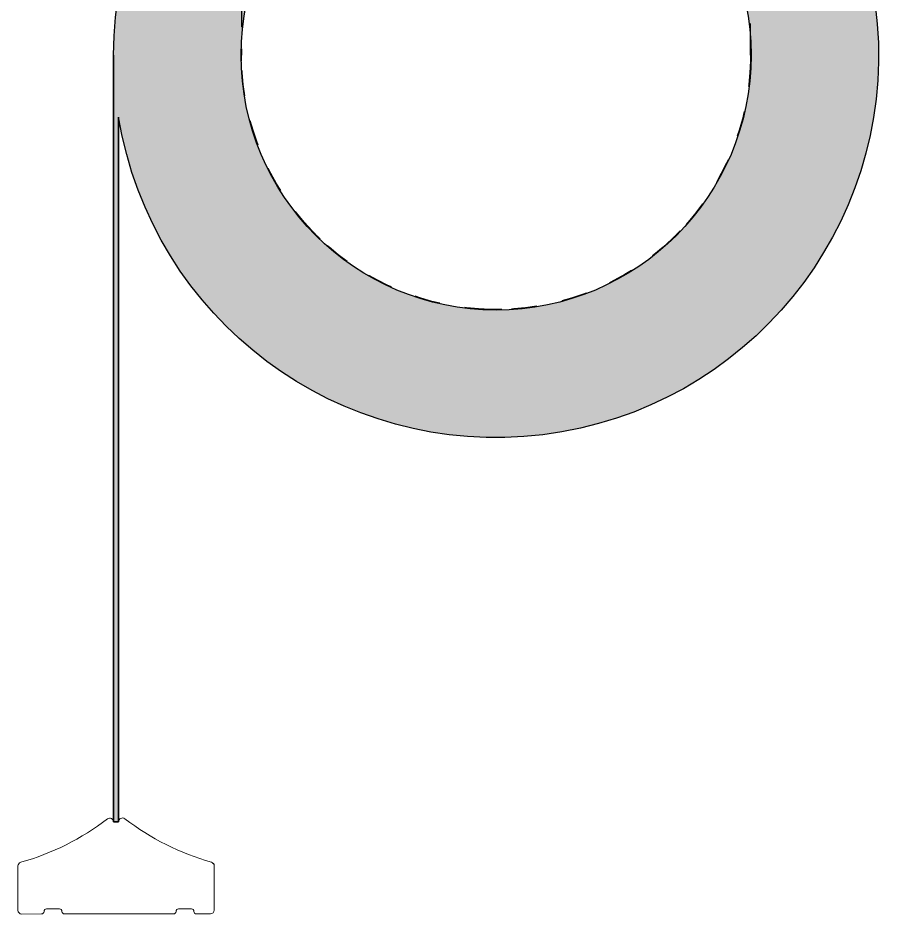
# Model space of a CAD drawing. Header units: inches. Extents: x -3.11 to 0.33, y 7.98 to 15.01.
# Drawn here: x -3.108 to 0.328, y 7.977 to 11.492 of the extents above; entities that cross this region are included whole.
import ezdxf

# ---------------------------------------------------------------- set-up
doc = ezdxf.new("R2010")
doc.units = ezdxf.units.IN
doc.header["$LTSCALE"] = 0.5
doc.header["$MEASUREMENT"] = 0
doc.linetypes.add('HIDDEN', pattern=[0.2, 0.1, -0.1])
for name, color, linetype, lineweight in [('FABRIC-ROLL', 7, 'Continuous', 30), ('HEMBAR', 7, 'Continuous', 9), ('SHADE-BRACKET', 7, 'Continuous', 30), ('SUB-BRACKET', 7, 'Continuous', 18)]:
    doc.layers.add(name, color=color, linetype=linetype, lineweight=lineweight)

# ---------------------------------------------------------------- blocks, each defined once
blk = doc.blocks.new('FABRIC-ROLL-085596')
at = {"layer": 'FABRIC-ROLL', "transparency": 33554559, "extrusion": (0, 0, -1)}
h = blk.add_hatch(color=254, dxfattribs=at)
edge = h.paths.add_edge_path()
edge.add_arc((1.4053, 11.1261), 1.5, 0, 350.6332, ccw=False)
edge.add_line((2.9053, 11.1261), (2.9053, 8.1189))
edge.add_line((2.9053, 8.1189), (2.8853, 8.1189))
edge.add_line((2.8853, 8.1189), (2.8853, 10.882))
edge = h.paths.add_edge_path(flags=16)
edge.add_arc((1.4053, 11.1261), 1, 0, 360)
at = {"layer": 'FABRIC-ROLL', "extrusion": (1, 6.12323e-17, 0)}
for p, q in [((-2.9053, 11.1261), (-2.9053, 8.1189)), ((-2.8853, 8.1189), (-2.8853, 10.882)), ((-2.9053, 8.1189), (-2.8853, 8.1189))]:
    blk.add_line(p, q, dxfattribs=at)
at = {"layer": 'FABRIC-ROLL', "extrusion": (0, 0, -1)}
for p, q in [((-2.9053, 8.1189), (-2.9053, 11.1261)), ((-2.8853, 10.882), (-2.8853, 8.1189)), ((-2.8853, 8.1189), (-2.9053, 8.1189))]:
    blk.add_line(p, q, dxfattribs=at)
at = {"layer": 'FABRIC-ROLL'}
blk.add_circle((-1.4053, 11.1261), 1, dxfattribs=at)
at = {"layer": 'FABRIC-ROLL', "extrusion": (0, 0, -1)}
blk.add_arc((1.4053, 11.1261), 1.5, 0, 350.6332, dxfattribs=at)
blk.add_arc((1.4053, 11.1261), 1.5, 0, 350.6332, dxfattribs=at)
blk = doc.blocks.new('HEMBAR-085596')
at = {"layer": 'HEMBAR', "extrusion": (0, 0, -1)}
for p, q in [((-3.2803, 7.7726), (-3.2803, 7.9461)), ((-2.5103, 7.9471), (-2.5103, 7.7731)), ((-3.1678, 7.7781), (-3.1178, 7.7781)), ((-2.6003, 7.7781), (-2.6503, 7.7781)), ((-3.1878, 7.7581), (-3.2653, 7.7576)), ((-2.5253, 7.7581), (-2.5803, 7.7581))]:
    blk.add_line(p, q, dxfattribs=at)
at = {"layer": 'HEMBAR', "extrusion": (1, 6.12323e-17, 0)}
blk.add_line((-3.0978, 7.7581), (-2.6703, 7.7581), dxfattribs=at)
at = {"layer": 'HEMBAR'}
for centre, radius, start, end in [((-3.5391, 8.9235), 1, 285.6507, 307.5659), ((-2.2515, 8.9241), 1, 232.4341, 254.3493), ((-3.1178, 7.7681), 0.01, 360, 90), ((-2.6003, 7.7681), 0.01, 360, 90)]:
    blk.add_arc(centre, radius, start, end, dxfattribs=at)
at = {"layer": 'HEMBAR', "extrusion": (0, 0, -1)}
for centre, radius, start, end in [((3.5391, 8.9235), 1, 232.4341, 254.3493), ((2.9203, 8.1189), 0.015, 52.4341, 180), ((2.8703, 8.1195), 0.015, 360, 127.5659), ((2.2515, 8.9241), 1, 285.6507, 307.5659), ((3.2653, 7.9461), 0.015, 0, 74.3493), ((2.5253, 7.9467), 0.015, 105.6507, 180), ((2.5196, 7.9471), 0.00929, 104.25, 180), ((3.2653, 7.7726), 0.015, 270, 0), ((3.1878, 7.7681), 0.01, 180, 270), ((3.1678, 7.7681), 0.01, 0, 90), ((3.0978, 7.7681), 0.01, 270, 0), ((2.6703, 7.7681), 0.01, 180, 270), ((2.6503, 7.7681), 0.01, 0, 90), ((2.5803, 7.7681), 0.01, 270, 0), ((2.5253, 7.7731), 0.015, 180, 270)]:
    blk.add_arc(centre, radius, start, end, dxfattribs=at)
blk = doc.blocks.new('SHADE-BRACKET-085596')
at = {"layer": 'SHADE-BRACKET', "extrusion": (1, 6.12323e-17, 0)}
for p, q in [((-2.4033, 13.1241), (-2.3303, 13.1241)), ((-2.4033, 13.1241), (-2.4033, 13.0661)), ((-2.3303, 13.1241), (-2.3303, 13.0661)), ((-2.3303, 13.1241), (-0.4803, 13.1241)), ((-0.4803, 13.1241), (-0.4073, 13.1241)), ((-0.4803, 12.9411), (-0.4803, 13.1241)), ((-0.4073, 13.0661), (-0.4073, 13.1241)), ((-2.4033, 13.0661), (-2.4033, 12.8661)), ((-2.3303, 13.0661), (-2.3303, 12.9411)), ((-0.4073, 12.8661), (-0.4073, 13.0661)), ((-2.3159, 12.9421), (-2.3303, 12.9421)), ((-2.3293, 12.9411), (-2.3303, 12.9421)), ((-0.4972, 12.9411), (-2.3303, 12.9411)), ((-2.3153, 12.9411), (-2.3293, 12.9411)), ((-0.4803, 12.9411), (-0.4941, 12.9411)), ((-2.4033, 12.8661), (-2.4033, 12.3359)), ((-0.4073, 12.4024), (-0.4073, 12.8661)), ((-0.4073, 11.1261), (-0.4073, 11.15))]:
    blk.add_line(p, q, dxfattribs=at)
at = {"layer": 'SHADE-BRACKET', "linetype": 'HIDDEN', "extrusion": (1, 6.12323e-17, 0)}
for p, q in [((-0.4073, 11.15), (-0.4073, 12.4024)), ((-2.4033, 12.3359), (-2.4033, 11.15)), ((-2.4033, 11.15), (-2.4033, 11.1261))]:
    blk.add_line(p, q, dxfattribs=at)
at = {"layer": 'SHADE-BRACKET', "linetype": 'HIDDEN', "extrusion": (0, 0, -1)}
for start, end in [(358.6759, 0), (316.3241, 358.6759), (181.3241, 223.6759), (313.6759, 316.3241), (271.3241, 313.6759), (226.3241, 268.6759), (223.6759, 226.3241)]:
    blk.add_arc((1.4053, 11.1261), 0.998, start, end, dxfattribs=at)
at = {"layer": 'SHADE-BRACKET', "extrusion": (0, 0, -1)}
for start, end in [(180, 181.3241), (268.6759, 271.3241)]:
    blk.add_arc((1.4053, 11.1261), 0.998, start, end, dxfattribs=at)
at = {"layer": 'SHADE-BRACKET'}
for points in [[(-2.3159, 12.9421), (-2.3158, 12.942), (-2.3157, 12.9418), (-2.3156, 12.9416)], [(-2.3156, 12.9416), (-2.3155, 12.9415), (-2.3154, 12.9413), (-2.3153, 12.9411)]]:
    blk.add_open_spline(points, degree=3, dxfattribs=at)
blk.add_open_spline([(-0.4941, 12.9411), (-0.4946, 12.9411), (-0.4951, 12.9411), (-0.4961, 12.9411), (-0.4967, 12.9411), (-0.4972, 12.9411)], degree=3, knots=[0, 0, 0, 0, 0.003985744, 0.003985744, 0.007989559, 0.007989559, 0.007989559, 0.007989559], dxfattribs=at)
blk = doc.blocks.new('SUB-BRACKET-085596')
at = {"layer": 'SUB-BRACKET', "extrusion": (1, 6.12323e-17, 0)}
for p, q in [((-0.4053, 13.0661), (-2.4053, 13.0661)), ((-2.4053, 13.0661), (-2.4053, 12.8661)), ((-0.4053, 13.0661), (-0.4053, 12.8661)), ((-0.4053, 12.8661), (-2.4053, 12.8661))]:
    blk.add_line(p, q, dxfattribs=at)
blk = doc.blocks.new('ROLL-085596')
at = {"layer": 'FABRIC-ROLL'}
blk.add_blockref('FABRIC-ROLL-085596', (0, 0), dxfattribs=at)
at = {"layer": 'HEMBAR'}
blk.add_blockref('HEMBAR-085596', (0, 0), dxfattribs=at)
at = {"layer": 'SHADE-BRACKET'}
blk.add_blockref('SHADE-BRACKET-085596', (0, 0), dxfattribs=at)
at = {"layer": 'SUB-BRACKET'}
blk.add_blockref('SUB-BRACKET-085596', (0, 0), dxfattribs=at)
blk = doc.blocks.new('SYSTEM-085596')
at = {"layer": 'FABRIC-ROLL'}
blk.add_blockref('ROLL-085596', (0, 0), dxfattribs=at)

msp = doc.modelspace()

# ---------------------------------------------------------------- block references
at = {"layer": 'SHADE-BRACKET'}
msp.add_blockref('SYSTEM-085596', (0.1726, 0.2197), dxfattribs=at)

doc.saveas('drawing.dxf')
